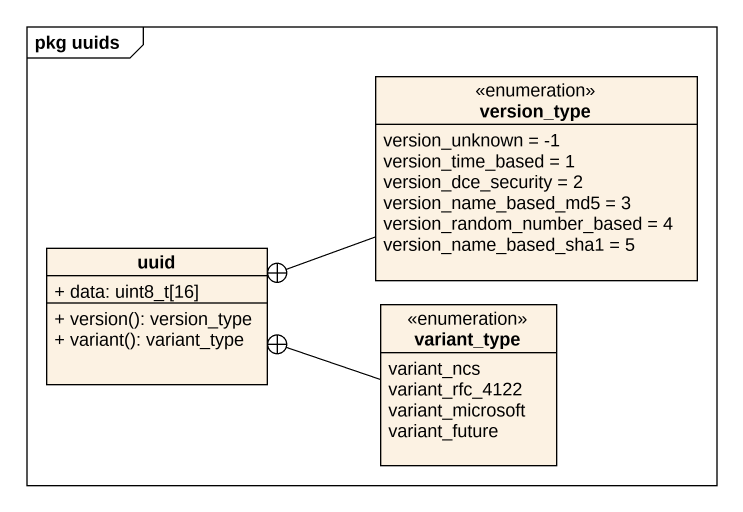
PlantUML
@startuml
mainframe pkg uuids
hide circle
hide empty members
skinparam classAttributeIconSize 0
enum version_type {
  version_unknown = -1
  version_time_based = 1
  version_dce_security = 2
  version_name_based_md5 = 3
  version_random_number_based = 4
  version_name_based_sha1 = 5
}
class uuid {
  + data: uint8_t[16]
  + version(): version_type
  + variant(): variant_type
}
enum variant_type {
  variant_ncs
  variant_rfc_4122
  variant_microsoft
  variant_future
}
version_type -left-+ uuid
variant_type -left-+ uuid
@enduml
